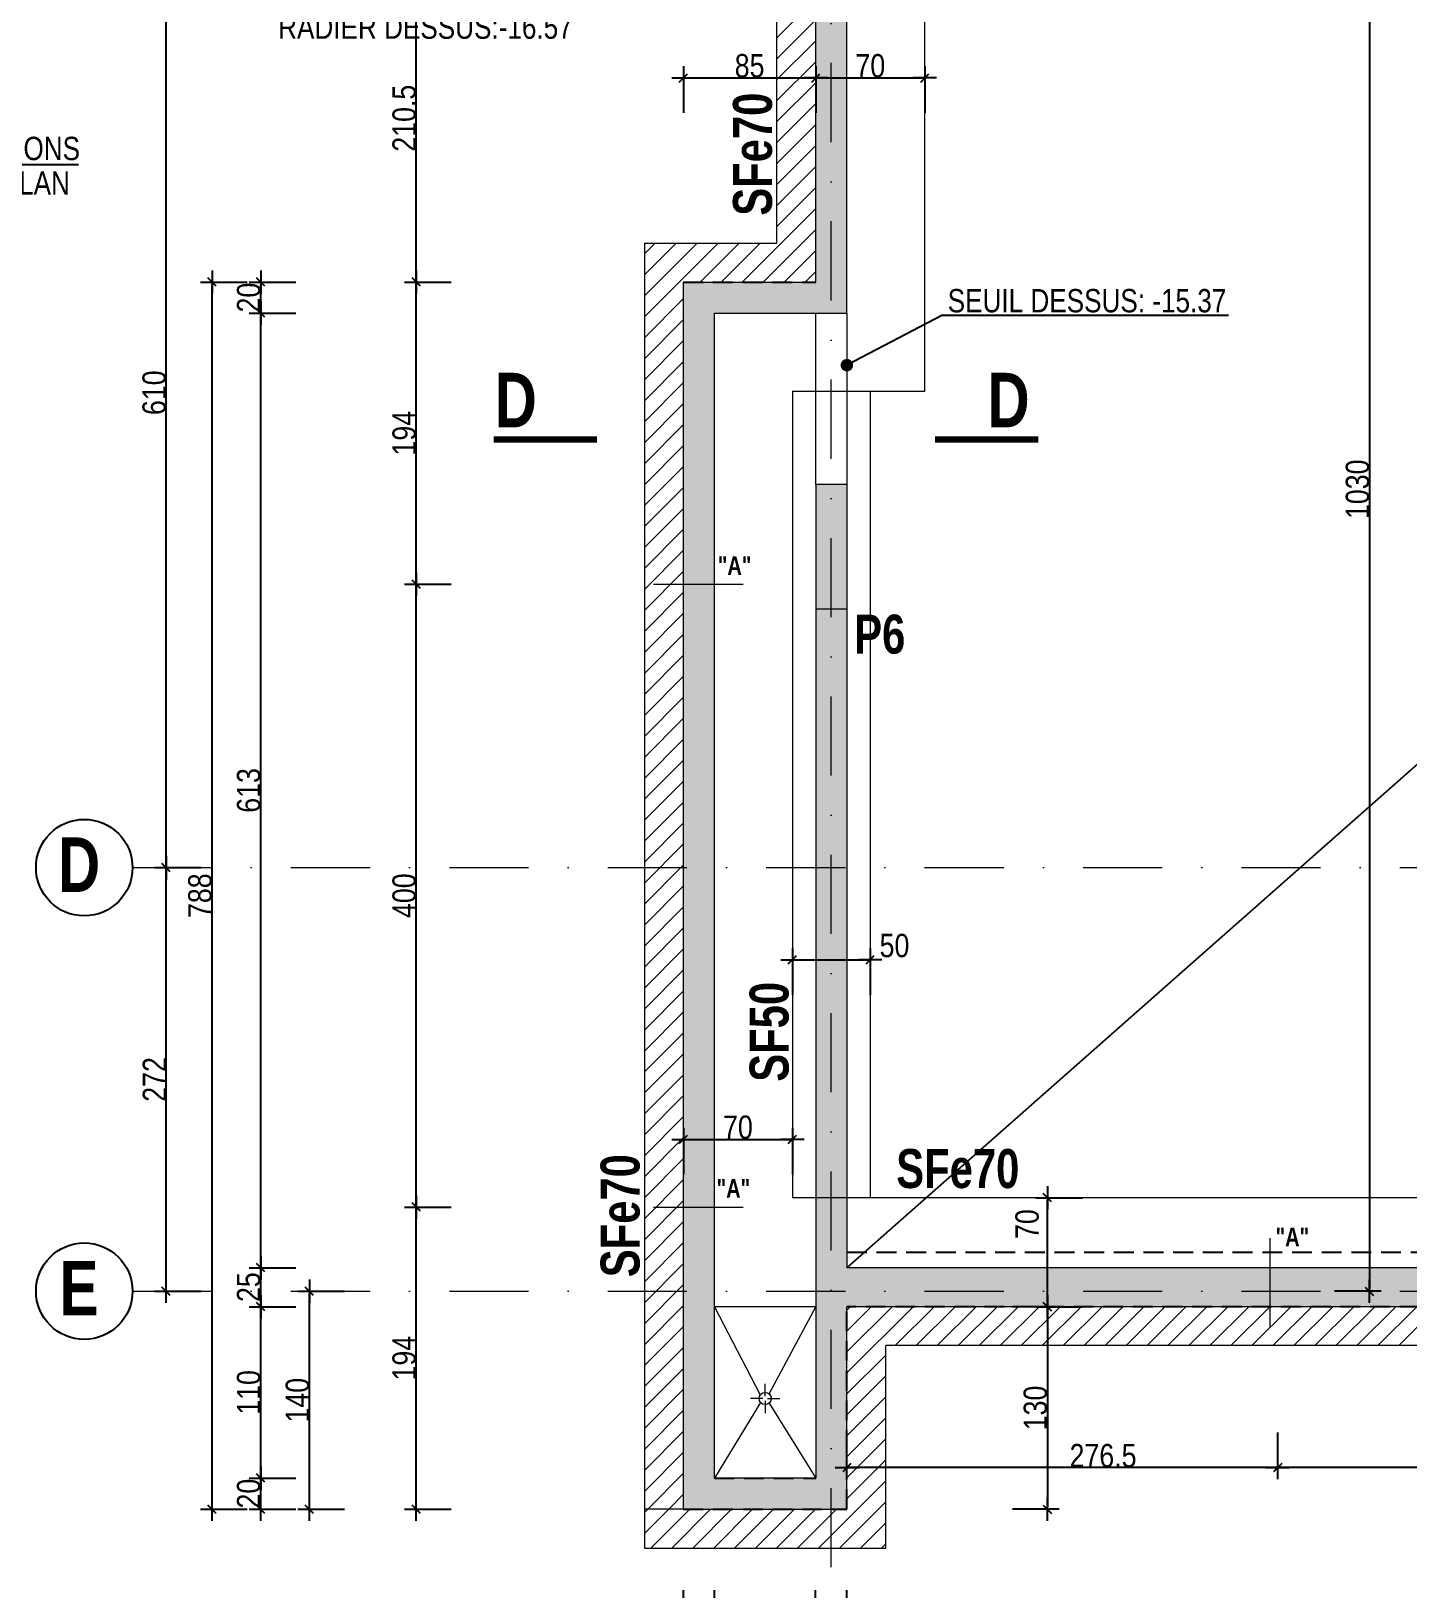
# Model space of a CAD drawing. Header units: centimetres. Extents: x 27441 to 36330, y -3271 to 929.
# Drawn here: x 28562 to 29446, y -1849 to -848 of the extents above; entities that cross this region are included whole.
import ezdxf
from ezdxf.enums import TextEntityAlignment as Align

# ---------------------------------------------------------------- set-up
doc = ezdxf.new("R2010")
doc.units = ezdxf.units.CM
doc.header["$PDMODE"] = 1
doc.header["$PDSIZE"] = -2
doc.linetypes.add('CACHEX2', pattern=[19.05, 12.7, -6.35])
doc.linetypes.add('TIRETPTX2', pattern=[50.8, 25.4, -12.7, 0, -12.7])
for name, color, linetype in [('01_cote_gen', 4, 'Continuous'), ('01_linteaux', 2, 'Continuous'), ('01_murs_sup', 2, 'CACHEX2'), ('01_poch_murs', 253, 'Continuous'), ('01_poch_poteaux', 250, 'Continuous'), ('01_texte', 230, 'Continuous'), ('AA_COTES', 2, 'Continuous')]:
    doc.layers.add(name, color=color, linetype=linetype)
for name, color, linetype, lineweight in [('01_murs_coup', 5, 'Continuous', 60), ('01_sem', 42, 'Continuous', 15), ('01_tram_axes', 2, 'TIRETPTX2', 9)]:
    doc.layers.add(name, color=color, linetype=linetype, lineweight=lineweight)
doc.styles.add('impact', font='impact.ttf')
doc.styles.add('MATTE_TXT', font='arial.ttf')
doc.styles.add('STYLE2', font='ARIALN.TTF')
doc.dimstyles.new('JB50', dxfattribs={"dimscale": 0.1, "dimtxt": 150, "dimasz": 15, "dimexe": 0.1, "dimexo": 0.1, "dimgap": 0.09, "dimtad": 1, "dimdec": 1, "dimdsep": 46, "dimtxsty": 'STYLE2', "dimblk1": 'BOND_G', "dimblk2": 'BOND_D', "dimsah": 1, "dimcen": 1.5, "dimdle": 0.01, "dimse1": 1, "dimse2": 1, "dimclrd": 4, "dimclre": 2, "dimclrt": 6, "dimazin": 2, "dimtfac": 2.333333, "dimtdec": 1, "dimtix": 1, "dimtmove": 2, "dimatfit": 3, "dimldrblk": 'BOND_G', "dimfxl": 1, "dimtolj": 1, "dimtzin": 0, "dimarcsym": 0})
pattern_1 = [(45, (0, -4918.752), (-6.735192, 6.735192), [])]

# ---------------------------------------------------------------- blocks, each defined once
blk = doc.blocks.new('BOND_G')
at = {"layer": 'AA_COTES', "color": 0}
for p, q in [((0, -5), (0, 15)), ((5, 0), (-5, 0)), ((1.77, 1.77), (-1.77, -1.77))]:
    blk.add_line(p, q, dxfattribs=at)
blk = doc.blocks.new('BOND_D')
at = {"layer": 'AA_COTES', "color": 0}
for p, q in [((5, 0), (-5, 0)), ((-1.77, -1.77), (1.77, 1.77)), ((0, 5), (0, -15))]:
    blk.add_line(p, q, dxfattribs=at)
blk = doc.blocks.new('*D971')
at = {"layer": '01_cote_gen', "color": 4, "lineweight": -2, "transparency": 16777216}
blk.add_line((28648.4, -1655.9), (28648.4, -1386.9), dxfattribs=at)
at = {"layer": 'Defpoints', "color": 0, "lineweight": 0, "transparency": 16777216}
for p in [(28648.4, -1385.4), (28683.6, -1385.4), (28626.9, -1657.4)]:
    blk.add_point(p, dxfattribs=at)
at = {"layer": '01_cote_gen', "color": 4, "lineweight": -2, "transparency": 16777216, "xscale": 1.5, "yscale": 1.5, "zscale": 1.5}
for name, p, rotation in [('BOND_D', (28648.4, -1385.4), 90), ('BOND_G', (28648.4, -1657.4), 270)]:
    blk.add_blockref(name, p, dxfattribs=dict(at, rotation=rotation))
at = {"layer": '01_cote_gen', "color": 6, "transparency": 16777216, "insert": (28640.9, -1521.4), "char_height": 15, "attachment_point": 5, "rotation": 90, "style": 'STYLE2'}
blk.add_mtext('\\A1;272', dxfattribs=at)
blk = doc.blocks.new('*D972')
at = {"layer": '01_cote_gen', "color": 4, "lineweight": -2, "transparency": 16777216}
blk.add_line((28648.4, -1383.9), (28648.4, -776.9), dxfattribs=at)
at = {"layer": 'Defpoints', "color": 0, "lineweight": 0, "transparency": 16777216}
for p in [(28648.4, -775.4), (28715.9, -775.4), (28683.6, -1385.4)]:
    blk.add_point(p, dxfattribs=at)
at = {"layer": '01_cote_gen', "color": 4, "lineweight": -2, "transparency": 16777216, "xscale": 1.5, "yscale": 1.5, "zscale": 1.5}
for name, p, rotation in [('BOND_D', (28648.4, -775.4), 90), ('BOND_G', (28648.4, -1385.4), 270)]:
    blk.add_blockref(name, p, dxfattribs=dict(at, rotation=rotation))
at = {"layer": '01_cote_gen', "color": 6, "transparency": 16777216, "insert": (28640.8, -1080.4), "char_height": 15, "attachment_point": 5, "rotation": 90, "style": 'STYLE2'}
blk.add_mtext('\\A1;610', dxfattribs=at)
blk = doc.blocks.new('*D1234')
at = {"layer": '01_cote_gen', "color": 4, "lineweight": -2, "transparency": 16777216}
blk.add_line((29536.6, -1655.9), (29536.6, -1180.9), dxfattribs=at)
at = {"layer": 'Defpoints', "color": 0, "lineweight": 0, "transparency": 16777216}
for p in [(29536.6, -1179.4), (29556.8, -1179.4), (28955.5, -1657.4)]:
    blk.add_point(p, dxfattribs=at)
at = {"layer": '01_cote_gen', "color": 4, "lineweight": -2, "transparency": 16777216, "xscale": 1.5, "yscale": 1.5, "zscale": 1.5}
for name, p, rotation in [('BOND_D', (29536.6, -1179.4), 90), ('BOND_G', (29536.6, -1657.4), 270)]:
    blk.add_blockref(name, p, dxfattribs=dict(at, rotation=rotation))
at = {"layer": '01_cote_gen', "color": 6, "lineweight": 0, "transparency": 16777216, "insert": (29529, -1418.4), "char_height": 15, "attachment_point": 5, "rotation": 90, "style": 'STYLE2'}
blk.add_mtext('\\A1;478', dxfattribs=at)
blk = doc.blocks.new('*D1237')
at = {"layer": '01_cote_gen', "color": 4, "lineweight": -2, "transparency": 16777216}
blk.add_line((29420.9, -628.9), (29420.9, -1655.9), dxfattribs=at)
at = {"layer": 'Defpoints', "color": 0, "lineweight": 0, "transparency": 16777216}
for p in [(29365.8, -627.4), (28927.5, -1657.4), (29420.9, -1657.4)]:
    blk.add_point(p, dxfattribs=at)
at = {"layer": '01_cote_gen', "color": 4, "lineweight": -2, "transparency": 16777216, "xscale": 1.5, "yscale": 1.5, "zscale": 1.5}
for name, p, rotation in [('BOND_G', (29420.9, -627.4), 90), ('BOND_D', (29420.9, -1657.4), 270)]:
    blk.add_blockref(name, p, dxfattribs=dict(at, rotation=rotation))
at = {"layer": '01_cote_gen', "color": 6, "lineweight": 0, "transparency": 16777216, "insert": (29413.3, -1142.4), "char_height": 15, "attachment_point": 5, "rotation": 90, "style": 'STYLE2'}
blk.add_mtext('\\A1;1030', dxfattribs=at)
blk = doc.blocks.new('*D1238')
at = {"layer": '01_cote_gen', "color": 4, "lineweight": -2, "transparency": 16777216}
blk.add_line((28982, -1559.9), (29049, -1559.9), dxfattribs=at)
at = {"layer": 'Defpoints', "color": 0, "lineweight": 0, "transparency": 16777216}
for p in [(28980.5, -1558.5), (29050.5, -1558.5), (29050.5, -1559.9)]:
    blk.add_point(p, dxfattribs=at)
at = {"layer": '01_cote_gen', "color": 4, "lineweight": -2, "transparency": 16777216, "xscale": 1.5, "yscale": 1.5, "zscale": 1.5, "rotation": 180}
blk.add_blockref('BOND_G', (28980.5, -1559.9), dxfattribs=at)
at = {"layer": '01_cote_gen', "color": 4, "lineweight": -2, "transparency": 16777216, "xscale": 1.5, "yscale": 1.5, "zscale": 1.5}
blk.add_blockref('BOND_D', (29050.5, -1559.9), dxfattribs=at)
at = {"layer": '01_cote_gen', "color": 6, "lineweight": 0, "transparency": 16777216, "insert": (29015.5, -1552.2), "char_height": 15, "attachment_point": 5, "style": 'STYLE2'}
blk.add_mtext('\\A1;70', dxfattribs=at)
blk = doc.blocks.new('*D1239')
at = {"layer": '01_cote_gen', "color": 4, "lineweight": -2, "transparency": 16777216}
blk.add_line((29052, -1444.5), (29098.9, -1444.5), dxfattribs=at)
at = {"layer": 'Defpoints', "color": 0, "lineweight": 0, "transparency": 16777216}
for p in [(29100.4, -1444.5), (29050.5, -1451.4), (29100.4, -1451.4)]:
    blk.add_point(p, dxfattribs=at)
at = {"layer": '01_cote_gen', "color": 4, "lineweight": -2, "transparency": 16777216, "xscale": 1.5, "yscale": 1.5, "zscale": 1.5, "rotation": 180}
blk.add_blockref('BOND_G', (29050.5, -1444.5), dxfattribs=at)
at = {"layer": '01_cote_gen', "color": 4, "lineweight": -2, "transparency": 16777216, "xscale": 1.5, "yscale": 1.5, "zscale": 1.5}
blk.add_blockref('BOND_D', (29100.4, -1444.5), dxfattribs=at)
at = {"layer": '01_cote_gen', "color": 6, "lineweight": 0, "transparency": 16777216, "insert": (29116, -1435.5), "char_height": 15, "attachment_point": 5, "style": 'STYLE2'}
blk.add_mtext('\\A1;50', dxfattribs=at)
blk = doc.blocks.new('*D903')
at = {"layer": '01_cote_gen', "color": 4, "lineweight": -2, "transparency": 16777216}
blk.add_line((29067, -878.2), (29134, -878.2), dxfattribs=at)
at = {"layer": 'Defpoints', "color": 0, "lineweight": 0, "transparency": 16777216}
for p in [(29065.5, -876.8), (29135.5, -876.8), (29135.5, -878.2)]:
    blk.add_point(p, dxfattribs=at)
at = {"layer": '01_cote_gen', "color": 4, "lineweight": -2, "transparency": 16777216, "xscale": 1.5, "yscale": 1.5, "zscale": 1.5, "rotation": 180}
blk.add_blockref('BOND_G', (29065.5, -878.2), dxfattribs=at)
at = {"layer": '01_cote_gen', "color": 4, "lineweight": -2, "transparency": 16777216, "xscale": 1.5, "yscale": 1.5, "zscale": 1.5}
blk.add_blockref('BOND_D', (29135.5, -878.2), dxfattribs=at)
at = {"layer": '01_cote_gen', "color": 6, "lineweight": 0, "transparency": 16777216, "insert": (29100.5, -870.5), "char_height": 15, "attachment_point": 5, "style": 'STYLE2'}
blk.add_mtext('\\A1;70', dxfattribs=at)
blk = doc.blocks.new('*D1240')
at = {"layer": '01_cote_gen', "color": 4, "lineweight": -2, "transparency": 16777216}
blk.add_line((29214.2, -1665.9), (29214.2, -1598.9), dxfattribs=at)
at = {"layer": 'Defpoints', "color": 0, "lineweight": 0, "transparency": 16777216}
for p in [(29214.2, -1597.4), (29224.6, -1597.4), (29224.6, -1667.4)]:
    blk.add_point(p, dxfattribs=at)
at = {"layer": '01_cote_gen', "color": 4, "lineweight": -2, "transparency": 16777216, "xscale": 1.5, "yscale": 1.5, "zscale": 1.5}
for name, p, rotation in [('BOND_D', (29214.2, -1597.4), 90), ('BOND_G', (29214.2, -1667.4), 270)]:
    blk.add_blockref(name, p, dxfattribs=dict(at, rotation=rotation))
at = {"layer": '01_cote_gen', "color": 6, "lineweight": 0, "transparency": 16777216, "insert": (29201.2, -1614.3), "char_height": 15, "attachment_point": 5, "rotation": 90, "style": 'STYLE2'}
blk.add_mtext('\\A1;70', dxfattribs=at)
blk = doc.blocks.new('*D1251')
at = {"layer": '01_cote_gen', "color": 4, "lineweight": -2, "transparency": 16777216}
blk.add_line((28677.9, -1795.9), (28677.9, -1010.8), dxfattribs=at)
at = {"layer": 'Defpoints', "color": 0, "lineweight": 0, "transparency": 16777216}
for p in [(28677.9, -1009.3), (28980.5, -1009.3), (28980.5, -1797.4)]:
    blk.add_point(p, dxfattribs=at)
at = {"layer": '01_cote_gen', "color": 4, "lineweight": -2, "transparency": 16777216, "xscale": 1.5, "yscale": 1.5, "zscale": 1.5}
for name, p, rotation in [('BOND_D', (28677.9, -1009.3), 90), ('BOND_G', (28677.9, -1797.4), 270)]:
    blk.add_blockref(name, p, dxfattribs=dict(at, rotation=rotation))
at = {"layer": '01_cote_gen', "color": 6, "lineweight": 0, "transparency": 16777216, "insert": (28670.2, -1403.4), "char_height": 15, "attachment_point": 5, "rotation": 90, "style": 'STYLE2'}
blk.add_mtext('\\A1;788', dxfattribs=at)
blk = doc.blocks.new('*D918')
at = {"layer": '01_cote_gen', "color": 4, "lineweight": -2, "transparency": 16777216}
blk.add_line((28740.4, -1795.9), (28740.4, -1658.9), dxfattribs=at)
at = {"layer": 'Defpoints', "color": 0, "lineweight": 0, "transparency": 16777216}
for p in [(28740.4, -1657.4), (28750.4, -1657.4), (28733.1, -1797.4)]:
    blk.add_point(p, dxfattribs=at)
at = {"layer": '01_cote_gen', "color": 4, "lineweight": -2, "transparency": 16777216, "xscale": 1.5, "yscale": 1.5, "zscale": 1.5}
for name, p, rotation in [('BOND_D', (28740.4, -1657.4), 90), ('BOND_G', (28740.4, -1797.4), 270)]:
    blk.add_blockref(name, p, dxfattribs=dict(at, rotation=rotation))
at = {"layer": '01_cote_gen', "color": 6, "lineweight": 0, "transparency": 16777216, "insert": (28732.8, -1727.4), "char_height": 15, "attachment_point": 5, "rotation": 90, "style": 'STYLE2'}
blk.add_mtext('\\A1;140', dxfattribs=at)
blk = doc.blocks.new('*D919')
at = {"layer": '01_cote_gen', "color": 4, "lineweight": -2, "transparency": 16777216}
blk.add_line((28709.2, -1795.9), (28709.2, -1778.9), dxfattribs=at)
at = {"layer": 'Defpoints', "color": 0, "lineweight": 0, "transparency": 16777216}
for p in [(28709.2, -1777.4), (29001.7, -1777.4), (29001.7, -1797.4)]:
    blk.add_point(p, dxfattribs=at)
at = {"layer": '01_cote_gen', "color": 4, "lineweight": -2, "transparency": 16777216, "xscale": 1.5, "yscale": 1.5, "zscale": 1.5}
for name, p, rotation in [('BOND_D', (28709.2, -1777.4), 90), ('BOND_G', (28709.2, -1797.4), 270)]:
    blk.add_blockref(name, p, dxfattribs=dict(at, rotation=rotation))
at = {"layer": '01_cote_gen', "color": 6, "lineweight": 0, "transparency": 16777216, "insert": (28701.5, -1787.4), "char_height": 15, "attachment_point": 5, "rotation": 90, "style": 'STYLE2'}
blk.add_mtext('\\A1;20', dxfattribs=at)
blk = doc.blocks.new('*D920')
at = {"layer": '01_cote_gen', "color": 4, "lineweight": -2, "transparency": 16777216}
blk.add_line((28709.2, -1775.9), (28709.2, -1668.9), dxfattribs=at)
at = {"layer": 'Defpoints', "color": 0, "lineweight": 0, "transparency": 16777216}
for p in [(28709.2, -1667.4), (29001.7, -1667.4), (28731.7, -1777.4)]:
    blk.add_point(p, dxfattribs=at)
at = {"layer": '01_cote_gen', "color": 4, "lineweight": -2, "transparency": 16777216, "xscale": 1.5, "yscale": 1.5, "zscale": 1.5}
for name, p, rotation in [('BOND_D', (28709.2, -1667.4), 90), ('BOND_G', (28709.2, -1777.4), 270)]:
    blk.add_blockref(name, p, dxfattribs=dict(at, rotation=rotation))
at = {"layer": '01_cote_gen', "color": 6, "lineweight": 0, "transparency": 16777216, "insert": (28701.5, -1722.4), "char_height": 15, "attachment_point": 5, "rotation": 90, "style": 'STYLE2'}
blk.add_mtext('\\A1;110', dxfattribs=at)
blk = doc.blocks.new('*D921')
at = {"layer": '01_cote_gen', "color": 4, "lineweight": -2, "transparency": 16777216}
blk.add_line((28709.2, -1665.9), (28709.2, -1643.8), dxfattribs=at)
at = {"layer": 'Defpoints', "color": 0, "lineweight": 0, "transparency": 16777216}
for p in [(28709.2, -1642.3), (28985, -1642.3), (29001.7, -1667.4)]:
    blk.add_point(p, dxfattribs=at)
at = {"layer": '01_cote_gen', "color": 4, "lineweight": -2, "transparency": 16777216, "xscale": 1.5, "yscale": 1.5, "zscale": 1.5}
for name, p, rotation in [('BOND_D', (28709.2, -1642.3), 90), ('BOND_G', (28709.2, -1667.4), 270)]:
    blk.add_blockref(name, p, dxfattribs=dict(at, rotation=rotation))
at = {"layer": '01_cote_gen', "color": 6, "lineweight": 0, "transparency": 16777216, "insert": (28701.5, -1654.8), "char_height": 15, "attachment_point": 5, "rotation": 90, "style": 'STYLE2'}
blk.add_mtext('\\A1;25', dxfattribs=at)
blk = doc.blocks.new('*D922')
at = {"layer": '01_cote_gen', "color": 4, "lineweight": -2, "transparency": 16777216}
blk.add_line((28709.2, -1640.8), (28709.2, -1030.8), dxfattribs=at)
at = {"layer": 'Defpoints', "color": 0, "lineweight": 0, "transparency": 16777216}
for p in [(28709.2, -1029.3), (28969.2, -1029.3), (28969.2, -1642.3)]:
    blk.add_point(p, dxfattribs=at)
at = {"layer": '01_cote_gen', "color": 4, "lineweight": -2, "transparency": 16777216, "xscale": 1.5, "yscale": 1.5, "zscale": 1.5}
for name, p, rotation in [('BOND_D', (28709.2, -1029.3), 90), ('BOND_G', (28709.2, -1642.3), 270)]:
    blk.add_blockref(name, p, dxfattribs=dict(at, rotation=rotation))
at = {"layer": '01_cote_gen', "color": 6, "lineweight": 0, "transparency": 16777216, "insert": (28701.5, -1335.8), "char_height": 15, "attachment_point": 5, "rotation": 90, "style": 'STYLE2'}
blk.add_mtext('\\A1;613', dxfattribs=at)
blk = doc.blocks.new('*D923')
at = {"layer": '01_cote_gen', "color": 4, "lineweight": -2, "transparency": 16777216}
blk.add_line((28709.2, -1027.8), (28709.2, -1010.8), dxfattribs=at)
at = {"layer": 'Defpoints', "color": 0, "lineweight": 0, "transparency": 16777216}
for p in [(28709.2, -1009.3), (28990.7, -1009.3), (28990.7, -1029.3)]:
    blk.add_point(p, dxfattribs=at)
at = {"layer": '01_cote_gen', "color": 4, "lineweight": -2, "transparency": 16777216, "xscale": 1.5, "yscale": 1.5, "zscale": 1.5}
for name, p, rotation in [('BOND_D', (28709.2, -1009.3), 90), ('BOND_G', (28709.2, -1029.3), 270)]:
    blk.add_blockref(name, p, dxfattribs=dict(at, rotation=rotation))
at = {"layer": '01_cote_gen', "color": 6, "lineweight": 0, "transparency": 16777216, "insert": (28701.5, -1019.3), "char_height": 15, "attachment_point": 5, "rotation": 90, "style": 'STYLE2'}
blk.add_mtext('\\A1;20', dxfattribs=at)
blk = doc.blocks.new('*D1258')
at = {"layer": '01_cote_gen', "color": 4, "lineweight": -2, "transparency": 16777216}
blk.add_line((28982, -878.2), (29064, -878.2), dxfattribs=at)
at = {"layer": 'Defpoints', "color": 0, "lineweight": 0, "transparency": 16777216}
for p in [(29065.5, -878.2), (28980.5, -1009.3), (29065.5, -1009.3)]:
    blk.add_point(p, dxfattribs=at)
at = {"layer": '01_cote_gen', "color": 4, "lineweight": -2, "transparency": 16777216, "xscale": 1.5, "yscale": 1.5, "zscale": 1.5, "rotation": 180}
blk.add_blockref('BOND_G', (28980.5, -878.2), dxfattribs=at)
at = {"layer": '01_cote_gen', "color": 4, "lineweight": -2, "transparency": 16777216, "xscale": 1.5, "yscale": 1.5, "zscale": 1.5}
blk.add_blockref('BOND_D', (29065.5, -878.2), dxfattribs=at)
at = {"layer": '01_cote_gen', "color": 6, "lineweight": 0, "transparency": 16777216, "insert": (29023, -870.5), "char_height": 15, "attachment_point": 5, "style": 'STYLE2'}
blk.add_mtext('\\A1;85', dxfattribs=at)
blk = doc.blocks.new('*D1259')
at = {"layer": '01_cote_gen', "color": 4, "lineweight": -2, "transparency": 16777216}
blk.add_line((29083.9, -1902.2), (28982, -1902.2), dxfattribs=at)
at = {"layer": 'Defpoints', "color": 0, "lineweight": 0, "transparency": 16777216}
for p in [(28980.5, -1797.4), (29085.4, -1797.4), (28980.5, -1902.2)]:
    blk.add_point(p, dxfattribs=at)
at = {"layer": '01_cote_gen', "color": 4, "lineweight": -2, "transparency": 16777216, "xscale": 1.5, "yscale": 1.5, "zscale": 1.5, "rotation": 180}
blk.add_blockref('BOND_D', (28980.5, -1902.2), dxfattribs=at)
at = {"layer": '01_cote_gen', "color": 4, "lineweight": -2, "transparency": 16777216, "xscale": 1.5, "yscale": 1.5, "zscale": 1.5}
blk.add_blockref('BOND_G', (29085.4, -1902.2), dxfattribs=at)
at = {"layer": '01_cote_gen', "color": 6, "lineweight": 0, "transparency": 16777216, "insert": (29032.9, -1894.5), "char_height": 15, "attachment_point": 5, "style": 'STYLE2'}
blk.add_mtext('\\A1;105', dxfattribs=at)
blk = doc.blocks.new('*D1260')
at = {"layer": '01_cote_gen', "color": 4, "lineweight": -2, "transparency": 16777216}
blk.add_line((29083.9, -1871.9), (29066.9, -1871.9), dxfattribs=at)
at = {"layer": 'Defpoints', "color": 0, "lineweight": 0, "transparency": 16777216}
for p in [(29065.4, -1777.4), (29085.4, -1797.4), (29065.4, -1871.9)]:
    blk.add_point(p, dxfattribs=at)
at = {"layer": '01_cote_gen', "color": 4, "lineweight": -2, "transparency": 16777216, "xscale": 1.5, "yscale": 1.5, "zscale": 1.5, "rotation": 180}
blk.add_blockref('BOND_D', (29065.4, -1871.9), dxfattribs=at)
at = {"layer": '01_cote_gen', "color": 4, "lineweight": -2, "transparency": 16777216, "xscale": 1.5, "yscale": 1.5, "zscale": 1.5}
blk.add_blockref('BOND_G', (29085.4, -1871.9), dxfattribs=at)
at = {"layer": '01_cote_gen', "color": 6, "lineweight": 0, "transparency": 16777216, "insert": (29075.4, -1864.2), "char_height": 15, "attachment_point": 5, "style": 'STYLE2'}
blk.add_mtext('\\A1;20', dxfattribs=at)
blk = doc.blocks.new('*D1261')
at = {"layer": '01_cote_gen', "color": 4, "lineweight": -2, "transparency": 16777216}
blk.add_line((29063.9, -1871.9), (29002, -1871.9), dxfattribs=at)
at = {"layer": 'Defpoints', "color": 0, "lineweight": 0, "transparency": 16777216}
for p in [(29000.5, -1777.4), (29065.4, -1777.4), (29000.5, -1871.9)]:
    blk.add_point(p, dxfattribs=at)
at = {"layer": '01_cote_gen', "color": 4, "lineweight": -2, "transparency": 16777216, "xscale": 1.5, "yscale": 1.5, "zscale": 1.5, "rotation": 180}
blk.add_blockref('BOND_D', (29000.5, -1871.9), dxfattribs=at)
at = {"layer": '01_cote_gen', "color": 4, "lineweight": -2, "transparency": 16777216, "xscale": 1.5, "yscale": 1.5, "zscale": 1.5}
blk.add_blockref('BOND_G', (29065.4, -1871.9), dxfattribs=at)
at = {"layer": '01_cote_gen', "color": 6, "lineweight": 0, "transparency": 16777216, "insert": (29032.9, -1864.2), "char_height": 15, "attachment_point": 5, "style": 'STYLE2'}
blk.add_mtext('\\A1;65', dxfattribs=at)
blk = doc.blocks.new('*D1262')
at = {"layer": '01_cote_gen', "color": 4, "lineweight": -2, "transparency": 16777216}
blk.add_line((28999, -1871.9), (28982, -1871.9), dxfattribs=at)
at = {"layer": 'Defpoints', "color": 0, "lineweight": 0, "transparency": 16777216}
for p in [(28980.5, -1779.8), (29000.5, -1777.4), (28980.5, -1871.9)]:
    blk.add_point(p, dxfattribs=at)
at = {"layer": '01_cote_gen', "color": 4, "lineweight": -2, "transparency": 16777216, "xscale": 1.5, "yscale": 1.5, "zscale": 1.5, "rotation": 180}
blk.add_blockref('BOND_D', (28980.5, -1871.9), dxfattribs=at)
at = {"layer": '01_cote_gen', "color": 4, "lineweight": -2, "transparency": 16777216, "xscale": 1.5, "yscale": 1.5, "zscale": 1.5}
blk.add_blockref('BOND_G', (29000.5, -1871.9), dxfattribs=at)
at = {"layer": '01_cote_gen', "color": 6, "lineweight": 0, "transparency": 16777216, "insert": (28990.5, -1864.2), "char_height": 15, "attachment_point": 5, "style": 'STYLE2'}
blk.add_mtext('\\A1;20', dxfattribs=at)
blk = doc.blocks.new('*D1263')
at = {"layer": '01_cote_gen', "color": 4, "lineweight": -2, "transparency": 16777216}
blk.add_line((29214.2, -1668.9), (29214.2, -1795.9), dxfattribs=at)
at = {"layer": 'Defpoints', "color": 0, "lineweight": 0, "transparency": 16777216}
for p in [(29085.4, -1667.4), (29085.4, -1797.4), (29214.2, -1797.4)]:
    blk.add_point(p, dxfattribs=at)
at = {"layer": '01_cote_gen', "color": 4, "lineweight": -2, "transparency": 16777216, "xscale": 1.5, "yscale": 1.5, "zscale": 1.5}
for name, p, rotation in [('BOND_G', (29214.2, -1667.4), 90), ('BOND_D', (29214.2, -1797.4), 270)]:
    blk.add_blockref(name, p, dxfattribs=dict(at, rotation=rotation))
at = {"layer": '01_cote_gen', "color": 6, "lineweight": 0, "transparency": 16777216, "insert": (29206.5, -1732.4), "char_height": 15, "attachment_point": 5, "rotation": 90, "style": 'STYLE2'}
blk.add_mtext('\\A1;130', dxfattribs=at)
blk = doc.blocks.new('*D1276')
at = {"layer": '01_cote_gen', "color": 4, "lineweight": -2, "transparency": 16777216}
blk.add_line((29755.5, -1770.7), (29363.5, -1770.7), dxfattribs=at)
at = {"layer": 'Defpoints', "color": 0, "lineweight": 0, "transparency": 16777216}
for p in [(29362, -1667.4), (29757, -1680.8), (29362, -1770.7)]:
    blk.add_point(p, dxfattribs=at)
at = {"layer": '01_cote_gen', "color": 4, "lineweight": -2, "transparency": 16777216, "xscale": 1.5, "yscale": 1.5, "zscale": 1.5, "rotation": 180}
blk.add_blockref('BOND_D', (29362, -1770.7), dxfattribs=at)
at = {"layer": '01_cote_gen', "color": 4, "lineweight": -2, "transparency": 16777216, "xscale": 1.5, "yscale": 1.5, "zscale": 1.5}
blk.add_blockref('BOND_G', (29757, -1770.7), dxfattribs=at)
at = {"layer": '01_cote_gen', "color": 6, "lineweight": 0, "transparency": 16777216, "insert": (29559.5, -1763.1), "char_height": 15, "attachment_point": 5, "style": 'STYLE2'}
blk.add_mtext('\\A1;395', dxfattribs=at)
blk = doc.blocks.new('*D1277')
at = {"layer": '01_cote_gen', "color": 4, "lineweight": -2, "transparency": 16777216}
blk.add_line((29360.5, -1770.7), (29086.9, -1770.7), dxfattribs=at)
at = {"layer": 'Defpoints', "color": 0, "lineweight": 0, "transparency": 16777216}
for p in [(29362, -1667.4), (29085.4, -1732.4), (29085.4, -1770.7)]:
    blk.add_point(p, dxfattribs=at)
at = {"layer": '01_cote_gen', "color": 4, "lineweight": -2, "transparency": 16777216, "xscale": 1.5, "yscale": 1.5, "zscale": 1.5, "rotation": 180}
blk.add_blockref('BOND_D', (29085.4, -1770.7), dxfattribs=at)
at = {"layer": '01_cote_gen', "color": 4, "lineweight": -2, "transparency": 16777216, "xscale": 1.5, "yscale": 1.5, "zscale": 1.5}
blk.add_blockref('BOND_G', (29362, -1770.7), dxfattribs=at)
at = {"layer": '01_cote_gen', "color": 6, "lineweight": 0, "transparency": 16777216, "insert": (29249.9, -1763.1), "char_height": 15, "attachment_point": 5, "style": 'STYLE2'}
blk.add_mtext('\\A1;276.5', dxfattribs=at)
blk = doc.blocks.new('*D784')
at = {"layer": '01_cote_gen', "color": 4, "lineweight": -2, "transparency": 16777216}
blk.add_line((28809, -1795.9), (28809, -1604.9), dxfattribs=at)
at = {"layer": 'Defpoints', "color": 0, "lineweight": 0, "transparency": 16777216}
for p in [(28809, -1603.4), (28931.7, -1603.4), (28893.3, -1797.4)]:
    blk.add_point(p, dxfattribs=at)
at = {"layer": '01_cote_gen', "color": 4, "lineweight": -2, "transparency": 16777216, "xscale": 1.5, "yscale": 1.5, "zscale": 1.5}
for name, p, rotation in [('BOND_D', (28809, -1603.4), 90), ('BOND_G', (28809, -1797.4), 270)]:
    blk.add_blockref(name, p, dxfattribs=dict(at, rotation=rotation))
at = {"layer": '01_cote_gen', "color": 6, "lineweight": 0, "transparency": 16777216, "insert": (28801.3, -1700.4), "char_height": 15, "attachment_point": 5, "rotation": 90, "style": 'STYLE2'}
blk.add_mtext('\\A1;194', dxfattribs=at)
blk = doc.blocks.new('*D785')
at = {"layer": '01_cote_gen', "color": 4, "lineweight": -2, "transparency": 16777216}
blk.add_line((28809, -1601.9), (28809, -1204.9), dxfattribs=at)
at = {"layer": 'Defpoints', "color": 0, "lineweight": 0, "transparency": 16777216}
for p in [(28809, -1203.4), (28931.7, -1203.4), (28931.7, -1603.4)]:
    blk.add_point(p, dxfattribs=at)
at = {"layer": '01_cote_gen', "color": 4, "lineweight": -2, "transparency": 16777216, "xscale": 1.5, "yscale": 1.5, "zscale": 1.5}
for name, p, rotation in [('BOND_D', (28809, -1203.4), 90), ('BOND_G', (28809, -1603.4), 270)]:
    blk.add_blockref(name, p, dxfattribs=dict(at, rotation=rotation))
at = {"layer": '01_cote_gen', "color": 6, "lineweight": 0, "transparency": 16777216, "insert": (28801.3, -1403.4), "char_height": 15, "attachment_point": 5, "rotation": 90, "style": 'STYLE2'}
blk.add_mtext('\\A1;400', dxfattribs=at)
blk = doc.blocks.new('*D786')
at = {"layer": '01_cote_gen', "color": 4, "lineweight": -2, "transparency": 16777216}
blk.add_line((28809, -1201.9), (28809, -1010.8), dxfattribs=at)
at = {"layer": 'Defpoints', "color": 0, "lineweight": 0, "transparency": 16777216}
for p in [(28809, -1009.3), (28935.8, -1009.3), (28931.7, -1203.4)]:
    blk.add_point(p, dxfattribs=at)
at = {"layer": '01_cote_gen', "color": 4, "lineweight": -2, "transparency": 16777216, "xscale": 1.5, "yscale": 1.5, "zscale": 1.5}
for name, p, rotation in [('BOND_D', (28809, -1009.3), 90), ('BOND_G', (28809, -1203.4), 270)]:
    blk.add_blockref(name, p, dxfattribs=dict(at, rotation=rotation))
at = {"layer": '01_cote_gen', "color": 6, "lineweight": 0, "transparency": 16777216, "insert": (28801.3, -1106.4), "char_height": 15, "attachment_point": 5, "rotation": 90, "style": 'STYLE2'}
blk.add_mtext('\\A1;194', dxfattribs=at)
blk = doc.blocks.new('*D952')
at = {"layer": '01_cote_gen', "color": 4, "lineweight": -2, "transparency": 16777216}
blk.add_line((28809, -1007.8), (28809, -800.3), dxfattribs=at)
at = {"layer": 'Defpoints', "color": 0, "lineweight": 0, "transparency": 16777216}
for p in [(28809, -798.8), (29103.8, -798.8), (29065.5, -1009.3)]:
    blk.add_point(p, dxfattribs=at)
at = {"layer": '01_cote_gen', "color": 4, "lineweight": -2, "transparency": 16777216, "xscale": 1.5, "yscale": 1.5, "zscale": 1.5}
for name, p, rotation in [('BOND_D', (28809, -798.8), 90), ('BOND_G', (28809, -1009.3), 270)]:
    blk.add_blockref(name, p, dxfattribs=dict(at, rotation=rotation))
at = {"layer": '01_cote_gen', "color": 6, "lineweight": 0, "transparency": 16777216, "insert": (28801.3, -904.1), "char_height": 15, "attachment_point": 5, "rotation": 90, "style": 'STYLE2'}
blk.add_mtext('\\A1;210.5', dxfattribs=at)

msp = doc.modelspace()

# ---------------------------------------------------------------- hatches: boundary and pattern name
at = {"layer": '01_poch_murs', "lineweight": 0}
h = msp.add_hatch(dxfattribs=at)
h.set_pattern_fill('ANSI31', color=256, scale=3)
h.set_pattern_definition(pattern_1)
h.paths.add_polyline_path([(28879.45, -17.36), (28854.45, -17.36), (28854.45, -613.33), (29040.46, -613.33), (29040.45, -627.36), (29065.45, -627.36), (29065.46, -588.33), (28879.45, -588.33)])
h.paths.add_polyline_path([(29065.45, -627.36), (29040.45, -627.36), (29040.45, -775.36), (29065.45, -775.36)])
h.paths.add_polyline_path([(29065.45, -775.36), (29040.45, -775.36), (29040.45, -984.34), (28955.45, -984.34), (28955.45, -1385.36), (28980.45, -1385.36), (28980.45, -1009.34), (29065.45, -1009.34)])
h.paths.add_polyline_path([(28980.45, -1385.36), (28955.45, -1385.36), (28955.45, -1657.36), (28980.45, -1657.36)])
h.paths.add_polyline_path([(28980.45, -1657.36), (28955.45, -1657.36), (28955.45, -1797.36), (28980.45, -1797.36)])
h = msp.add_hatch(color=256, dxfattribs=at)
h.dxf.hatch_style = 1
h.paths.add_polyline_path([(28899.45, -376.67), (28880.45, -339.33), (28880.45, -588.33), (28899.45, -558.53)])
h.paths.add_polyline_path([(29065.46, -550.88), (29065.46, -570.33), (28899.45, -570.33), (28899.45, -558.53), (28879.45, -588.33), (29065.46, -588.33), (29065.45, -1009.34), (28980.45, -1009.34), (28980.45, -1797.36), (29085.45, -1797.36), (29085.45, -1667.36), (30272.37, -1667.36), (30272.37, -1632.36), (30252.37, -1632.36), (30252.37, -1642.36), (29697.95, -1642.36), (29697.95, -1219.36), (29672.95, -1219.36), (29672.95, -1642.36), (29085.45, -1642.36), (29085.45, -1219.34), (29065.45, -1219.34), (29065.45, -1777.36), (29000.45, -1777.36), (29000.45, -1029.34), (29085.45, -1029.34), (29085.46, -588.33), (29093.21, -588.33)])
h.paths.add_polyline_path([(29136.68, -570.33), (29085.46, -570.33), (29085.46, -379.07), (29065.46, -405.7), (29065.46, -550.88), (29093.21, -588.33), (29136.68, -588.33)])
h.paths.add_polyline_path([(29085.46, -325.56), (29065.46, -325.56), (29065.46, -405.7), (29085.46, -379.07)])
h = msp.add_hatch(dxfattribs=at)
h.set_pattern_fill('ANSI31', color=256, scale=3)
h.set_pattern_definition(pattern_1)
h.paths.add_polyline_path([(29075.45, -1797.36), (28980.45, -1797.36), (28955.45, -1797.36), (28955.45, -1822.36), (29075.45, -1822.36)])
h.paths.add_polyline_path([(29110.45, -1692.36), (29685.45, -1692.36), (29685.45, -1667.36), (29085.45, -1667.36), (29085.45, -1797.36), (29075.45, -1797.36), (29075.45, -1822.36), (29110.45, -1822.36)])
h.paths.add_polyline_path([(30264.37, -1667.36), (29685.45, -1667.36), (29685.45, -1692.36), (30264.37, -1692.36)])
h.paths.add_polyline_path([(30282.37, -1667.36), (30274.37, -1667.36), (30274.37, -1657.36), (30272.37, -1657.36), (30272.37, -1667.36), (30264.37, -1667.36), (30264.37, -1692.36), (30282.37, -1692.36)])
h.paths.add_polyline_path([(30424.9, -1667.36), (30282.37, -1667.36), (30282.37, -1692.36), (30424.9, -1692.36)])
h.paths.add_polyline_path([(30474.9, -1667.36), (30424.9, -1667.36), (30424.9, -1692.36), (30474.9, -1692.36)])
h.paths.add_polyline_path([(30861.37, -1667.36), (30474.9, -1667.36), (30474.9, -1692.36), (30861.37, -1692.36)])
h.paths.add_polyline_path([(31033.97, -1667.36), (30861.37, -1667.36), (30861.37, -1692.36), (31008.97, -1692.36), (31008.97, -1826.4), (31140.97, -1826.4), (31140.97, -1667.36), (31138.97, -1667.36), (31138.97, -1801.4), (31033.97, -1801.4)])
h.paths.add_polyline_path([(31686.97, -1667.36), (31140.97, -1667.36), (31140.97, -1826.4), (31163.97, -1826.4), (31163.97, -1692.36), (31686.97, -1692.36)])
h.paths.add_polyline_path([(31783.48, -1667.36), (31686.97, -1667.36), (31686.97, -1692.36), (31783.48, -1692.36)])
at = {"layer": '01_poch_poteaux', "lineweight": 0}
h = msp.add_hatch(color=256, dxfattribs=at)
h.dxf.hatch_style = 1
h.paths.add_polyline_path([(29085.45, -1139.34), (29080.45, -1139.34), (29065.45, -1139.34), (29065.45, -1219.34), (29085.45, -1219.34)])

# ---------------------------------------------------------------- linework, layer by layer
at = {"layer": '01_linteaux', "lineweight": 0}
for p, q in [((29040.45, -984.34), (29040.46, -613.33)), ((28955.45, -984.34), (28955.45, -1822.36)), ((28955.45, -984.34), (29040.45, -984.34)), ((29065.45, -1139.34), (29065.45, -1029.34)), ((29085.45, -1029.34), (29085.45, -1139.34)), ((29000.45, -1667.36), (29029.86, -1723.91)), ((29065.45, -1667.36), (29000.45, -1667.36)), ((29035.46, -1723.31), (29065.45, -1667.36)), ((29110.45, -1822.36), (29110.45, -1692.36)), ((31008.97, -1692.36), (29110.45, -1692.36)), ((29032.95, -1724.74), (29032.95, -1716.93)), ((29029.96, -1728.82), (29000.45, -1777.36)), ((29031.39, -1726.3), (29023.57, -1726.3)), ((29032.95, -1727.87), (29032.95, -1735.68)), ((29034.51, -1726.3), (29042.32, -1726.3)), ((29035.51, -1729.25), (29065.45, -1777.36)), ((28980.45, -1797.36), (28955.45, -1797.36)), ((28955.45, -1822.36), (29110.45, -1822.36))]:
    msp.add_line(p, q, dxfattribs=at)
msp.add_circle((29032.95, -1726.3), 3.91, dxfattribs=at)
at = {"layer": '01_murs_coup', "lineweight": 18}
for p, q in [((29065.45, -1009.34), (29065.46, -588.33)), ((29085.45, -1029.34), (29085.46, -588.33)), ((28980.45, -1009.34), (28980.45, -1797.36)), ((28980.45, -1009.34), (29065.45, -1009.34)), ((29000.45, -1777.36), (29000.45, -1029.34)), ((29000.45, -1029.34), (29085.45, -1029.34)), ((29085.45, -1139.34), (29065.45, -1139.34)), ((29065.45, -1139.34), (29065.45, -1777.36)), ((29085.45, -1139.34), (29085.45, -1642.36)), ((29672.95, -1642.36), (29085.45, -1642.36)), ((29085.45, -1797.36), (29085.45, -1667.36)), ((30272.37, -1667.36), (29085.45, -1667.36)), ((29065.45, -1777.36), (29000.45, -1777.36)), ((28980.45, -1797.36), (29085.45, -1797.36))]:
    msp.add_line(p, q, dxfattribs=at)
msp.add_lwpolyline([(29085.45, -1139.34), (29080.45, -1139.34)], dxfattribs=at)
at = {"layer": '01_murs_sup'}
for p, q in [((28980.45, -1009.34), (29065.45, -1009.34)), ((29085.45, -1632.36), (29672.95, -1632.36)), ((29085.45, -1797.36), (29085.45, -1667.36)), ((30272.37, -1667.36), (29085.45, -1667.36)), ((29000.45, -1777.36), (29065.45, -1777.36)), ((28980.45, -1797.36), (29085.45, -1797.36))]:
    msp.add_line(p, q, dxfattribs=at)
at = {"layer": '01_poch_poteaux', "lineweight": 18}
msp.add_lwpolyline([(29085.45, -1219.34), (29065.45, -1219.34)], dxfattribs=at)
at = {"layer": '01_sem', "lineweight": 18}
for p, q in [((29135.45, -1079.34), (29135.45, -604.33)), ((29050.45, -1079.34), (29050.45, -1597.36)), ((29050.45, -1079.34), (29135.45, -1079.34)), ((29100.45, -1079.34), (29100.45, -1597.36)), ((29650.45, -1597.36), (29050.45, -1597.36))]:
    msp.add_line(p, q, dxfattribs=at)
at = {"layer": '01_sem', "lineweight": 5}
for p, q in [((28961.34, -1203.36), (29018.84, -1203.36)), ((28961.34, -1603.36), (29018.84, -1603.36)), ((29356.98, -1623.25), (29356.98, -1680.75)), ((29356.98, -1623.25), (29356.98, -1680.75))]:
    msp.add_line(p, q, dxfattribs=at)
for points in [[(28980.45, -1208.36), (29000.45, -1208.36), (29000.45, -1198.36), (28980.45, -1198.36)], [(28980.45, -1608.36), (29000.45, -1608.36), (29000.45, -1598.36), (28980.45, -1598.36)], [(29351.98, -1642.36), (29351.98, -1667.36), (29361.98, -1667.36), (29361.98, -1642.36)], [(29351.98, -1642.36), (29351.98, -1667.36), (29361.98, -1667.36), (29361.98, -1642.36)]]:
    msp.add_solid(points, dxfattribs=at)
at = {"layer": '01_texte'}
for p, q in [((29913, -911.5), (29085.45, -1642.36)), ((28430.49, -933.83), (28592.27, -933.83)), ((29146.74, -1030.63), (29085.45, -1062.7)), ((29146.74, -1030.63), (29330.37, -1030.63))]:
    msp.add_line(p, q, dxfattribs=at)
at = {"layer": '01_texte', "const_width": 4}
msp.add_lwpolyline([(29083.45, -1062.7, 1), (29087.45, -1062.7, 1)], format="xyb", close=True, dxfattribs=at)
for points in [[(28925.08, -1110.42), (28858.69, -1110.42)], [(29208.36, -1110.42), (29141.97, -1110.42)]]:
    msp.add_lwpolyline(points, dxfattribs=at)
at = {"layer": '01_texte'}
for centre in [(28595.89, -1385.36), (28595.89, -1657.36)]:
    msp.add_circle(centre, 30.98, dxfattribs=at)
at = {"layer": '01_tram_axes', "ltscale": 2}
for p, q in [((29075.45, -1936.39), (29075.45, 797.29)), ((28626.87, -1385.36), (36267.9, -1385.36)), ((28626.87, -1657.36), (36267.9, -1657.36))]:
    msp.add_line(p, q, dxfattribs=at)

# ---------------------------------------------------------------- texts
at = {"layer": '01_texte', "style": 'MATTE_TXT', "width": 0.8}
for s, p in [('RADIER DESSUS:-16.57', (28720.35, -857.61)), ('SAUF INDICATIONS', (28435.77, -935.53)), ('SUR VUE EN PLAN', (28435.77, -957.73)), ('SEUIL DESSUS: -15.37', (29150.17, -1033.29))]:
    msp.add_text(s, height=15, dxfattribs=at).set_placement(p, align=Align.BOTTOM_LEFT)
at = {"layer": '01_texte', "style": 'impact'}
for s, p in [('SFe70', (29044.85, -887.69)), ('SF50', (29055.52, -1458.76)), ('SFe70', (28959.85, -1569.38))]:
    msp.add_text(s, height=25, rotation=90, dxfattribs=at).set_placement(p, align=Align.BOTTOM_RIGHT)
for s, height, p in [('D', 35, (28886.42, -1113.1)), ('D', 35, (29202.76, -1113.1)), ('P6', 25, (29122.96, -1255.44)), ('SFe70', 25, (29196.15, -1598.62))]:
    msp.add_text(s, height=height, dxfattribs=at).set_placement(p, align=Align.BOTTOM_RIGHT)
for p in [(29002.62, -1197.4), (29001.84, -1597.4), (29360.68, -1628.56), (29360.68, -1628.56)]:
    msp.add_text('"A"', height=12, dxfattribs=at).set_placement(p)
for s, p in [('D', (28592.55, -1383.48)), ('E', (28592.55, -1655.48))]:
    msp.add_text(s, height=35, dxfattribs=at).set_placement(p, align=Align.MIDDLE_CENTER)

# ---------------------------------------------------------------- dimensions: what is measured, and where the dimension line sits
at = {"layer": '01_cote_gen', "lineweight": 0}
for base, p1, p2, picture, middle in [((29420.94, -1657.36), (29365.82, -627.36), (28927.52, -1657.36), '*D1237', (29413.27, -1142.36)), ((28809, -798.83), (29065.45, -1009.34), (29103.84, -798.83), '*D952', (28801.34, -904.09)), ((28677.89, -1009.34), (28980.45, -1797.36), (28980.45, -1009.34), '*D1251', (28670.22, -1403.35)), ((28709.17, -1009.34), (28990.69, -1029.34), (28990.69, -1009.34), '*D923', (28701.5, -1019.34)), ((28809, -1009.34), (28931.7, -1203.36), (28935.81, -1009.34), '*D786', (28801.34, -1106.35)), ((28709.17, -1029.34), (28969.17, -1642.33), (28969.17, -1029.34), '*D922', (28701.5, -1335.83)), ((29536.65, -1179.36), (28955.45, -1657.36), (29556.83, -1179.36), '*D1234', (29528.98, -1418.36)), ((28809, -1203.36), (28931.7, -1603.36), (28931.7, -1203.36), '*D785', (28801.34, -1403.36)), ((28809, -1603.36), (28893.31, -1797.36), (28931.7, -1603.36), '*D784', (28801.34, -1700.36)), ((28709.17, -1642.33), (29001.67, -1667.36), (28985, -1642.33), '*D921', (28701.5, -1654.84)), ((28740.45, -1657.36), (28733.09, -1797.36), (28750.4, -1657.36), '*D918', (28732.78, -1727.36)), ((28709.17, -1667.36), (28731.67, -1777.36), (29001.67, -1667.36), '*D920', (28701.5, -1722.36)), ((29214.21, -1797.36), (29085.45, -1667.36), (29085.45, -1797.36), '*D1263', (29206.54, -1732.36)), ((28709.17, -1777.36), (29001.67, -1797.36), (29001.67, -1777.36), '*D919', (28701.5, -1787.36))]:
    dim = msp.add_linear_dim(base=base, p1=p1, p2=p2, angle=90, dimstyle='JB50', dxfattribs=at)
    dim.commit()
    dim.dimension.update_dxf_attribs({"geometry": picture, "text_midpoint": middle})
at = {"layer": '01_cote_gen'}
for base, p1, p2, picture, middle in [((28648.42, -775.36), (28683.64, -1385.36), (28715.93, -775.36), '*D972', (28640.76, -1080.36)), ((28648.42, -1385.36), (28626.87, -1657.36), (28683.64, -1385.36), '*D971', (28640.88, -1521.36))]:
    dim = msp.add_linear_dim(base=base, p1=p1, p2=p2, angle=90, dimstyle='JB50', dxfattribs=at)
    dim.commit()
    dim.dimension.update_dxf_attribs({"geometry": picture, "text_midpoint": middle})
at = {"layer": '01_cote_gen', "lineweight": 0}
for base, p1, p2, picture, middle in [((29065.45, -878.18), (28980.45, -1009.34), (29065.45, -1009.34), '*D1258', (29022.95, -870.52)), ((29135.45, -878.18), (29065.45, -876.84), (29135.45, -876.84), '*D903', (29100.45, -870.52)), ((29050.45, -1559.87), (28980.45, -1558.53), (29050.45, -1558.53), '*D1238', (29015.45, -1552.2)), ((29361.98, -1770.72), (29756.98, -1680.75), (29361.98, -1667.36), '*D1276', (29559.48, -1763.06)), ((28980.45, -1871.87), (29000.45, -1777.36), (28980.45, -1779.8), '*D1262', (28990.45, -1864.2)), ((29000.45, -1871.87), (29065.45, -1777.36), (29000.45, -1777.36), '*D1261', (29032.95, -1864.2)), ((29065.45, -1871.87), (29085.45, -1797.36), (29065.45, -1777.36), '*D1260', (29075.45, -1864.2)), ((28980.45, -1902.19), (29085.45, -1797.36), (28980.45, -1797.36), '*D1259', (29032.95, -1894.52))]:
    dim = msp.add_linear_dim(base=base, p1=p1, p2=p2, dimstyle='JB50', dxfattribs=at)
    dim.commit()
    dim.dimension.update_dxf_attribs({"geometry": picture, "text_midpoint": middle})
for base, p1, p2, picture, middle in [((29100.45, -1444.45), (29050.45, -1451.38), (29100.45, -1451.38), '*D1239', (29116.01, -1435.46)), ((29085.45, -1770.72), (29361.98, -1667.36), (29085.45, -1732.36), '*D1277', (29249.86, -1763.06))]:
    dim = msp.add_linear_dim(base=base, p1=p1, p2=p2, dimstyle='JB50', dxfattribs=at)
    dim.commit()
    dim.dimension.update_dxf_attribs({"geometry": picture, "text_midpoint": middle, "dimtype": 160})
dim = msp.add_linear_dim(base=(29214.21, -1597.36), p1=(29224.55, -1667.36), p2=(29224.55, -1597.36), angle=90, dimstyle='JB50', dxfattribs=at)
dim.commit()
dim.dimension.update_dxf_attribs({"geometry": '*D1240', "text_midpoint": (29201.21, -1614.28), "dimtype": 160})

doc.saveas('drawing.dxf')
